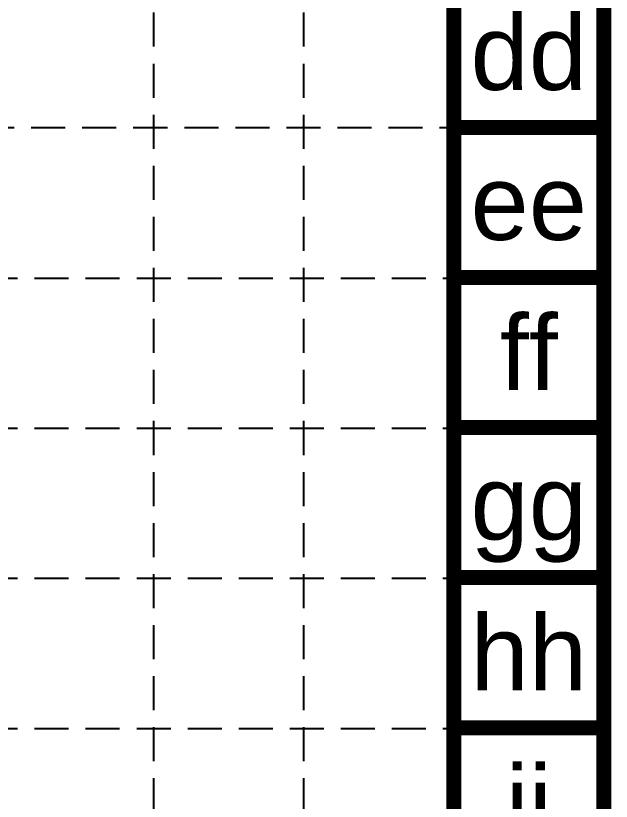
# Model space of a CAD drawing. Header units: inches. Extents: x 7994 to 10114, y 11164 to 12491.
# Drawn here: x 9982.9 to 10114.2, y 11315 to 11488.1 of the extents above; entities that cross this region are included whole.
import ezdxf
from ezdxf.enums import TextEntityAlignment as Align

# ---------------------------------------------------------------- set-up
doc = ezdxf.new("R2010")
doc.units = ezdxf.units.IN
doc.header["$MEASUREMENT"] = 0
doc.linetypes.add('HIDDEN', pattern=[0.375, 0.25, -0.125])
doc.layers.add('BASE', color=7, linetype='Continuous')
doc.layers.add('GRID', color=254, linetype='HIDDEN')
doc.styles.get("Standard").update_dxf_attribs({"font": 'ARIAL.TTF'})

msp = doc.modelspace()

# ---------------------------------------------------------------- linework, layer by layer
at = {"layer": 'BASE', "color": 9}
msp.add_line((10079.47, 12455.77), (10079.47, 11198.92), dxfattribs=at)
at = {"layer": 'BASE', "const_width": 3.31}
for points in [[(7995.74, 11165.85), (10112.54, 11165.85), (10112.54, 12488.85), (7995.74, 12488.85)], [(8028.82, 11198.92), (10079.47, 11198.92), (10079.47, 12455.77), (8028.82, 12455.77)]]:
    msp.add_lwpolyline(points, close=True, dxfattribs=at)
for points in [[(10112.54, 11463.52), (10079.47, 11463.52)], [(10112.54, 11430.45), (10079.47, 11430.45)], [(10112.54, 11397.37), (10079.47, 11397.37)], [(10112.54, 11364.3), (10079.47, 11364.3)], [(10112.54, 11331.22), (10079.47, 11331.22)]]:
    msp.add_lwpolyline(points, dxfattribs=at)
at = {"layer": 'GRID', "color": 253, "linetype": 'HIDDEN', "ltscale": 30}
for p, q in [((10013.26, 12456.32), (10013.26, 11298)), ((10046.34, 12456.32), (10046.34, 11298)), ((8028.82, 11463.52), (10079.47, 11463.52)), ((8029.56, 11430.3), (10080.21, 11430.3)), ((8029.56, 11397.23), (10080.21, 11397.23)), ((8029.56, 11364.15), (10080.21, 11364.15)), ((8029.56, 11331.08), (10080.21, 11331.08))]:
    msp.add_line(p, q, dxfattribs=at)

# ---------------------------------------------------------------- texts
at = {"layer": 'BASE'}
for s, p in [('dd', (10096.01, 11480.06)), ('ee', (10096.01, 11446.99)), ('ff', (10096.01, 11413.91)), ('gg', (10096.01, 11380.84)), ('hh', (10096.01, 11347.76)), ('ii', (10096.01, 11314.69))]:
    msp.add_text(s, height=16.537, dxfattribs=at).set_placement(p, align=Align.MIDDLE_CENTER)

doc.saveas('drawing.dxf')
